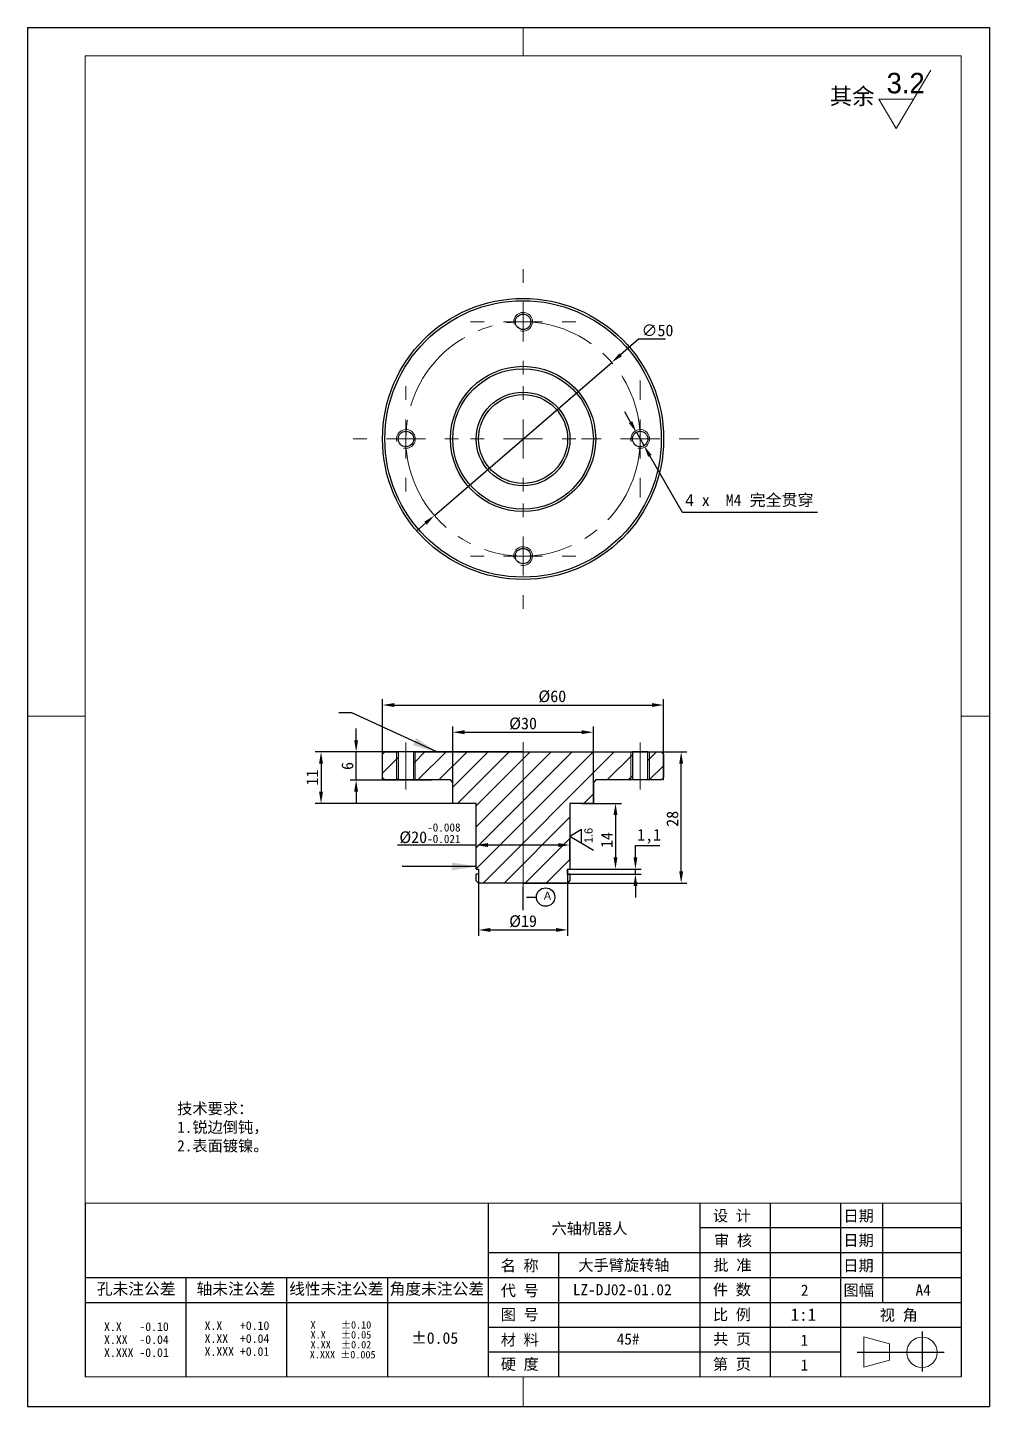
# Model space of a CAD drawing. Header units: millimetres. Extents: x 13 to 7248, y -1201 to 1478.
# Drawn here: x 3235.9 to 3441.2, y -1199.9 to -905.6 of the extents above; entities that cross this region are included whole.
import ezdxf

# ---------------------------------------------------------------- set-up
doc = ezdxf.new("R2010")
doc.units = ezdxf.units.MM
doc.header["$LTSCALE"] = 5
doc.header["$PDSIZE"] = -1
doc.linetypes.add('CENTER2', pattern=[28.575, 19.05, -3.175, 3.175, -3.175])
doc.linetypes.add('SLD-实线', pattern=[0])
doc.layers.get('0').update_dxf_attribs({"lineweight": 30})
for name, color, linetype, lineweight in [('中心线层', 1, 'CENTER2', 13), ('剖面层', 2, 'Continuous', 15), ('粗实线', 7, 'SLD-实线', 15), ('细实线层', 5, 'Continuous', 15)]:
    doc.layers.add(name, color=color, linetype=linetype, lineweight=lineweight)
for name, color, linetype in [('图框', 7, 'SLD-实线'), ('文字层', 7, 'SLD-实线'), ('标注层', 96, 'SLD-实线')]:
    doc.layers.add(name, color=color, linetype=linetype)
doc.styles.add('SLDTEXTSTYLE0', font='')
doc.styles.add('SLDTEXTSTYLE1', font='', dxfattribs={"bigfont": 'bigfont'})
doc.styles.add('SLDTEXTSTYLE2', font='')
doc.styles.add('SLDTEXTSTYLE3', font='', dxfattribs={"bigfont": 'bigfont'})
doc.styles.get("Standard").update_dxf_attribs({"font": ''})
doc.styles.get('SLDTEXTSTYLE0').set_extended_font_data('汉仪长仿宋体')
doc.styles.get('SLDTEXTSTYLE1').set_extended_font_data('宋体')
doc.styles.get('SLDTEXTSTYLE2').set_extended_font_data('宋体')
doc.styles.get('SLDTEXTSTYLE3').set_extended_font_data('汉仪长仿宋体')
doc.styles.get('Standard').set_extended_font_data('SimSun')
doc.dimstyles.new('ISO-25', dxfattribs={"dimtxt": 2.5, "dimasz": 2.5, "dimexe": 1.25, "dimexo": 0, "dimtad": 1, "dimtoh": 1, "dimtxsty": 'Standard', "dimcen": 2.5, "dimclrt": 256, "dimadec": 0, "dimazin": 0, "dimtfac": 1, "dimtmove": 0, "dimatfit": 3, "dimfxl": 0, "dimarcsym": 0})
doc.dimstyles.new('SLDDIMSTYLE7', dxfattribs={"dimtxt": 0.18, "dimasz": 5.2, "dimexe": 0, "dimexo": 0.0625, "dimgap": 0, "dimtad": 0, "dimtih": 1, "dimtoh": 1, "dimdec": 0, "dimrnd": 1e-09, "dimzin": 0, "dimdsep": 46, "dimtxsty": 'Standard', "dimsah": 1, "dimcen": 0.09, "dimadec": 0, "dimazin": 0, "dimtfac": 5.2, "dimtdec": 0, "dimtofl": 0, "dimtmove": 0, "dimatfit": 3, "dimfxl": 0, "dimfrac": 2, "dimtolj": 1, "dimtzin": 0, "dimarcsym": 0})
pattern_1 = [(45, (3233.4307, -1201.4402), (-2.245064, 2.245064), [])]

# ---------------------------------------------------------------- blocks, each defined once
blk = doc.blocks.new('*D405')
at = {"layer": 'Defpoints', "color": 0}
for p in [(3360.61, -977.11), (3322.77, -1009.78)]:
    blk.add_point(p, dxfattribs=at)
at = {"layer": '标注层', "color": 0, "lineweight": -2}
for p, q in [((3366.35, -972.15), (3362.5, -975.47)), ((3372.12, -972.15), (3366.35, -972.15)), ((3322.77, -1009.78), (3360.61, -977.11)), ((3320.88, -1011.42), (3318.98, -1013.05))]:
    blk.add_line(p, q, dxfattribs=at)
at = {"layer": '标注层', "color": 0}
for points in [[(3362.23, -975.16), (3362.78, -975.79), (3360.61, -977.11)], [(3320.6, -1011.1), (3321.15, -1011.73), (3322.77, -1009.78)]]:
    blk.add_solid(points, dxfattribs=at)
at = {"layer": '标注层', "insert": (3366.98, -969.02), "char_height": 2.5, "attachment_point": 1}
blk.add_mtext('∅50', dxfattribs=at)
blk = doc.blocks.new('*D406')
at = {"layer": 'Defpoints', "color": 0}
for p in [(3365.87, -992.01), (3367.51, -994.88)]:
    blk.add_point(p, dxfattribs=at)
at = {"layer": '标注层', "color": 0, "lineweight": -2}
for p, q in [((3364.63, -989.84), (3363.38, -987.67)), ((3365.87, -992.01), (3367.51, -994.88)), ((3375.69, -1009.15), (3368.75, -997.04)), ((3404.54, -1009.15), (3375.69, -1009.15))]:
    blk.add_line(p, q, dxfattribs=at)
at = {"layer": '标注层', "color": 0}
for points in [[(3364.99, -989.64), (3364.27, -990.05), (3365.87, -992.01)], [(3369.11, -996.84), (3368.39, -997.25), (3367.51, -994.88)]]:
    blk.add_solid(points, dxfattribs=at)
at = {"layer": '标注层', "insert": (3376.32, -1005.23), "char_height": 2.5, "attachment_point": 1}
blk.add_mtext('{\\fMS PGothic|b0|i0|c134|p34;4} x  M4 完全贯穿', dxfattribs=at)
blk = doc.blocks.new('SW_CENTERMARKSYMBOL_0')
at = {"color": 0, "linetype": 'SLD-实线', "lineweight": 0}
for p, q in [((0, 8.33), (0, 11.25)), ((0, 0), (0, 4.17)), ((-8.33, 0), (-11.25, 0)), ((0, 0), (-4.17, 0)), ((0, 0), (0, -4.17)), ((0, 0), (4.17, 0)), ((8.33, 0), (11.25, 0)), ((0, -8.33), (0, -11.25))]:
    blk.add_line(p, q, dxfattribs=at)
blk = doc.blocks.new('SW_CENTERMARKSYMBOL_1')
at = {"color": 0, "linetype": 'SLD-实线', "lineweight": 0}
for p, q in [((0, 8.33), (0, 11.25)), ((0, 0), (0, 4.17)), ((-8.33, 0), (-11.25, 0)), ((0, 0), (-4.17, 0)), ((0, 0), (0, -4.17)), ((0, 0), (4.17, 0)), ((8.33, 0), (11.25, 0)), ((0, -8.33), (0, -11.25))]:
    blk.add_line(p, q, dxfattribs=at)
blk = doc.blocks.new('SW_CENTERMARKSYMBOL_2')
at = {"color": 0, "linetype": 'SLD-实线', "lineweight": 0}
for p, q in [((0, 8.33), (0, 11.25)), ((0, 0), (0, 4.17)), ((-8.33, 0), (-11.25, 0)), ((0, 0), (-4.17, 0)), ((0, 0), (0, -4.17)), ((0, 0), (4.17, 0)), ((8.33, 0), (11.25, 0)), ((0, -8.33), (0, -11.25))]:
    blk.add_line(p, q, dxfattribs=at)
blk = doc.blocks.new('SW_CENTERMARKSYMBOL_3')
at = {"color": 0, "linetype": 'SLD-实线', "lineweight": 0}
for p, q in [((0, 8.33), (0, 11.25)), ((0, 0), (0, 4.17)), ((-8.33, 0), (-11.25, 0)), ((0, 0), (-4.17, 0)), ((0, 0), (0, -4.17)), ((0, 0), (4.17, 0)), ((8.33, 0), (11.25, 0)), ((0, -8.33), (0, -11.25))]:
    blk.add_line(p, q, dxfattribs=at)
blk = doc.blocks.new('SW_CENTERMARKSYMBOL_4')
at = {"color": 0, "linetype": 'SLD-实线', "lineweight": 0}
for p, q in [((0, 8.33), (0, 12.5)), ((0, 0), (0, 4.17)), ((-8.33, 0), (-12.5, 0)), ((0, 0), (-4.17, 0)), ((0, 0), (0, -4.17)), ((0, 0), (4.17, 0)), ((8.33, 0), (12.5, 0)), ((0, -8.33), (0, -12.5))]:
    blk.add_line(p, q, dxfattribs=at)
blk = doc.blocks.new('*D407')
at = {"layer": 'Defpoints', "color": 0}
for p in [(3331.69, -1082.32), (3351.69, -1080.12), (3351.69, -1083.55)]:
    blk.add_point(p, dxfattribs=at)
at = {"layer": '标注层', "color": 0, "lineweight": -2}
for p, q in [((3331.69, -1082.32), (3331.69, -1078.87)), ((3351.69, -1083.55), (3351.69, -1078.87)), ((3331.69, -1080.12), (3314.91, -1080.12)), ((3349.19, -1080.12), (3334.19, -1080.12))]:
    blk.add_line(p, q, dxfattribs=at)
at = {"layer": '标注层', "color": 0}
for points in [[(3334.19, -1079.7), (3334.19, -1080.54), (3331.69, -1080.12)], [(3349.19, -1079.7), (3349.19, -1080.54), (3351.69, -1080.12)]]:
    blk.add_solid(points, dxfattribs=at)
at = {"layer": '标注层', "insert": (3321.82, -1075.49), "char_height": 2.5, "attachment_point": 2}
blk.add_mtext('%%C20{\\H0.7x;\\S-0.008^ -0.021;}', dxfattribs=at)
blk = doc.blocks.new('*D408')
at = {"layer": 'Defpoints', "color": 0}
for p in [(3371.69, -1050.24), (3311.69, -1066.24), (3371.69, -1066.24)]:
    blk.add_point(p, dxfattribs=at)
at = {"layer": '标注层', "color": 0, "lineweight": -2}
for p, q in [((3311.69, -1066.24), (3311.69, -1048.99)), ((3314.19, -1050.24), (3369.19, -1050.24)), ((3371.69, -1066.24), (3371.69, -1048.99))]:
    blk.add_line(p, q, dxfattribs=at)
at = {"layer": '标注层', "color": 0}
for points in [[(3314.19, -1049.82), (3314.19, -1050.65), (3311.69, -1050.24)], [(3369.19, -1049.82), (3369.19, -1050.65), (3371.69, -1050.24)]]:
    blk.add_solid(points, dxfattribs=at)
at = {"layer": '标注层', "insert": (3347.93, -1047.11), "char_height": 2.5, "attachment_point": 2}
blk.add_mtext('%%c60', dxfattribs=at)
blk = doc.blocks.new('*D409')
at = {"layer": 'Defpoints', "color": 0}
for p in [(3356.69, -1056.04), (3326.69, -1071.24), (3356.69, -1071.24)]:
    blk.add_point(p, dxfattribs=at)
at = {"layer": '标注层', "color": 0, "lineweight": -2}
for p, q in [((3326.69, -1071.24), (3326.69, -1054.79)), ((3329.19, -1056.04), (3354.19, -1056.04)), ((3356.69, -1071.24), (3356.69, -1054.79))]:
    blk.add_line(p, q, dxfattribs=at)
at = {"layer": '标注层', "color": 0}
for points in [[(3329.19, -1055.62), (3329.19, -1056.46), (3326.69, -1056.04)], [(3354.19, -1055.62), (3354.19, -1056.46), (3356.69, -1056.04)]]:
    blk.add_solid(points, dxfattribs=at)
at = {"layer": '标注层', "insert": (3341.69, -1052.91), "char_height": 2.5, "attachment_point": 2}
blk.add_mtext('%%c30', dxfattribs=at)
blk = doc.blocks.new('*D410')
at = {"layer": 'Defpoints', "color": 0}
for p in [(3306.06, -1060.24), (3341.69, -1060.24), (3322.27, -1066.24)]:
    blk.add_point(p, dxfattribs=at)
at = {"layer": '标注层', "color": 0, "lineweight": -2}
for p, q in [((3306.06, -1057.74), (3306.06, -1055.24)), ((3341.69, -1060.24), (3304.81, -1060.24)), ((3306.06, -1066.24), (3306.06, -1060.24)), ((3322.27, -1066.24), (3304.81, -1066.24)), ((3306.06, -1068.74), (3306.06, -1071.24))]:
    blk.add_line(p, q, dxfattribs=at)
at = {"layer": '标注层', "color": 0}
for points in [[(3305.64, -1057.74), (3306.47, -1057.74), (3306.06, -1060.24)], [(3305.64, -1068.74), (3306.47, -1068.74), (3306.06, -1066.24)]]:
    blk.add_solid(points, dxfattribs=at)
at = {"layer": '标注层', "insert": (3302.93, -1063.24), "char_height": 2.5, "attachment_point": 2, "rotation": 90}
blk.add_mtext('6', dxfattribs=at)
blk = doc.blocks.new('*D411')
at = {"layer": 'Defpoints', "color": 0}
for p in [(3341.69, -1060.24), (3375.43, -1060.24), (3341.69, -1088.24)]:
    blk.add_point(p, dxfattribs=at)
at = {"layer": '标注层', "color": 0, "lineweight": -2}
for p, q in [((3341.69, -1060.24), (3376.68, -1060.24)), ((3375.43, -1085.74), (3375.43, -1062.74)), ((3341.69, -1088.24), (3376.68, -1088.24))]:
    blk.add_line(p, q, dxfattribs=at)
at = {"layer": '标注层', "color": 0}
for points in [[(3375.02, -1062.74), (3375.85, -1062.74), (3375.43, -1060.24)], [(3375.02, -1085.74), (3375.85, -1085.74), (3375.43, -1088.24)]]:
    blk.add_solid(points, dxfattribs=at)
at = {"layer": '标注层', "insert": (3372.31, -1074.52), "char_height": 2.5, "attachment_point": 2, "rotation": 90}
blk.add_mtext('28', dxfattribs=at)
blk = doc.blocks.new('*D412')
at = {"layer": 'Defpoints', "color": 0}
for p in [(3332.19, -1085.24), (3351.19, -1085.24), (3351.19, -1098.24)]:
    blk.add_point(p, dxfattribs=at)
at = {"layer": '标注层', "color": 0, "lineweight": -2}
for p, q in [((3332.19, -1085.24), (3332.19, -1099.49)), ((3351.19, -1085.24), (3351.19, -1099.49)), ((3334.69, -1098.24), (3348.69, -1098.24))]:
    blk.add_line(p, q, dxfattribs=at)
at = {"layer": '标注层', "color": 0}
for points in [[(3334.69, -1097.82), (3334.69, -1098.65), (3332.19, -1098.24)], [(3348.69, -1097.82), (3348.69, -1098.65), (3351.19, -1098.24)]]:
    blk.add_solid(points, dxfattribs=at)
at = {"layer": '标注层', "insert": (3341.69, -1095.11), "char_height": 2.5, "attachment_point": 2}
blk.add_mtext('%%c19', dxfattribs=at)
blk = doc.blocks.new('*D413')
at = {"layer": 'Defpoints', "color": 0}
for p in [(3354.19, -1071.24), (3351.19, -1085.24), (3361.42, -1085.24)]:
    blk.add_point(p, dxfattribs=at)
at = {"layer": '标注层', "color": 0, "lineweight": -2}
for p, q in [((3354.19, -1071.24), (3362.67, -1071.24)), ((3361.42, -1073.74), (3361.42, -1082.74)), ((3351.19, -1085.24), (3362.67, -1085.24))]:
    blk.add_line(p, q, dxfattribs=at)
at = {"layer": '标注层', "color": 0}
for points in [[(3361, -1073.74), (3361.84, -1073.74), (3361.42, -1071.24)], [(3361, -1082.74), (3361.84, -1082.74), (3361.42, -1085.24)]]:
    blk.add_solid(points, dxfattribs=at)
at = {"layer": '标注层', "insert": (3358.3, -1079.04), "char_height": 2.5, "attachment_point": 2, "rotation": 90}
blk.add_mtext('14', dxfattribs=at)
blk = doc.blocks.new('*D414')
at = {"layer": 'Defpoints', "color": 0}
for p in [(3351.19, -1085.24), (3365.67, -1085.24), (3351.19, -1086.34)]:
    blk.add_point(p, dxfattribs=at)
at = {"layer": '标注层', "color": 0, "lineweight": -2}
for p, q in [((3365.67, -1082.74), (3365.67, -1080.24)), ((3365.67, -1080.24), (3370.89, -1080.24)), ((3351.19, -1085.24), (3366.92, -1085.24)), ((3365.67, -1086.34), (3365.67, -1085.24)), ((3351.19, -1086.34), (3366.92, -1086.34)), ((3365.67, -1088.84), (3365.67, -1091.34))]:
    blk.add_line(p, q, dxfattribs=at)
at = {"layer": '标注层', "color": 0}
for points in [[(3365.26, -1082.74), (3366.09, -1082.74), (3365.67, -1085.24)], [(3365.26, -1088.84), (3366.09, -1088.84), (3365.67, -1086.34)]]:
    blk.add_solid(points, dxfattribs=at)
at = {"layer": '标注层', "insert": (3368.59, -1076.69), "char_height": 2.5, "attachment_point": 2}
blk.add_mtext('1,1', dxfattribs=at)
blk = doc.blocks.new('*D415')
at = {"layer": 'Defpoints', "color": 0}
for p in [(3318.34, -1060.24), (3298.57, -1071.24), (3326.69, -1071.24)]:
    blk.add_point(p, dxfattribs=at)
at = {"layer": '标注层', "color": 0, "lineweight": -2}
for p, q in [((3318.34, -1060.24), (3297.32, -1060.24)), ((3298.57, -1062.74), (3298.57, -1068.74)), ((3326.69, -1071.24), (3297.32, -1071.24))]:
    blk.add_line(p, q, dxfattribs=at)
at = {"layer": '标注层', "color": 0}
for points in [[(3298.15, -1062.74), (3298.98, -1062.74), (3298.57, -1060.24)], [(3298.15, -1068.74), (3298.98, -1068.74), (3298.57, -1071.24)]]:
    blk.add_solid(points, dxfattribs=at)
at = {"layer": '标注层', "insert": (3295.44, -1065.74), "char_height": 2.5, "attachment_point": 2, "rotation": 90}
blk.add_mtext('11', dxfattribs=at)
blk = doc.blocks.new('SW_NOTE_0')
at = {"color": 0, "linetype": 'Continuous', "lineweight": 0, "char_height": 10.583, "attachment_point": 2}
for s, insert in [('X     ±0.10', (35.9, 12.3)), ('X.X   ±0.05', (35.9, -1.8)), ('X.XX  ±0.02', (35.9, -15.9)), (' X.XXX ±0.005', (34.8, -30))]:
    blk.add_mtext(s, dxfattribs=dict(at, insert=insert))
blk = doc.blocks.new('SW_NOTE_1')
at = {"color": 0, "linetype": 'Continuous', "lineweight": 0, "char_height": 12.312, "attachment_point": 2, "style": 'SLDTEXTSTYLE2'}
for s, insert in [('X.X   -0.10', (38.1, 14.3)), ('X.XX  -0.04', (38.1, -4.1)), ('X.XXX -0.01', (38.1, -22.5))]:
    blk.add_mtext(s, dxfattribs=dict(at, insert=insert))
blk = doc.blocks.new('SW_NOTE_2')
at = {"color": 0, "linetype": 'Continuous', "lineweight": 0, "char_height": 12.312, "attachment_point": 2, "style": 'SLDTEXTSTYLE2'}
for s, insert in [('X.X   +0.10', (38.1, 14.3)), ('X.XX  +0.04', (38.1, -4.1)), ('X.XXX +0.01', (38.1, -22.5))]:
    blk.add_mtext(s, dxfattribs=dict(at, insert=insert))
blk = doc.blocks.new('SW_SFSYMBOL_0')
at = {"color": 0, "linetype": 'SLD-实线', "lineweight": 0}
for p, q in [((8.2, -25), (37.7, 25)), ((8.2, -25), (-6.5, 0)), ((23, 0), (-6.5, 0))]:
    blk.add_line(p, q, dxfattribs=at)
at = {"color": 0, "linetype": 'SLD-实线', "lineweight": 0, "insert": (0, 22.6), "char_height": 17.5, "attachment_point": 1, "style": 'SLDTEXTSTYLE3'}
blk.add_mtext('3.2', dxfattribs=at)
blk = doc.blocks.new('SW_DATUMTAG_0')
at = {"layer": '文字层', "color": 0}
for p, q in [((-17.7, -6.9), (-17.7, 13.2)), ((-14.7, 4.3), (-6.3, 4.3))]:
    blk.add_line(p, q, dxfattribs=at)
blk.add_circle((1.5, 4.3), 7.87, dxfattribs=at)
at = {"layer": '文字层', "color": 0, "insert": (0, 9), "char_height": 7, "attachment_point": 1, "style": 'SLDTEXTSTYLE3'}
blk.add_mtext('A', dxfattribs=at)

msp = doc.modelspace()

# ---------------------------------------------------------------- hatches: boundary and pattern name
at = {"layer": '剖面层'}
h = msp.add_hatch(dxfattribs=at)
h.set_pattern_fill('ANSI31', color=256, style=0)
h.set_pattern_definition(pattern_1)
h.paths.add_polyline_path([(3315.0402, -1066.235), (3315.0402, -1060.235), (3312.1902, -1060.235), (3311.6902, -1060.735), (3311.6902, -1065.735), (3312.1902, -1066.235)], flags=0)
h = msp.add_hatch(dxfattribs=at)
h.set_pattern_fill('ANSI31', color=256, style=0)
h.set_pattern_definition(pattern_1)
h.paths.add_polyline_path([(3326.1902, -1066.235), (3326.6902, -1066.735), (3326.6902, -1071.235), (3331.6902, -1071.235), (3331.6902, -1085.235), (3332.1902, -1085.235), (3332.1902, -1086.335), (3331.6902, -1086.335), (3331.6902, -1087.735), (3332.1902, -1088.235), (3351.1902, -1088.235), (3351.6902, -1087.735), (3351.6902, -1086.335), (3351.1902, -1086.335), (3351.1902, -1085.235), (3351.6902, -1085.235), (3351.6902, -1071.235), (3356.6902, -1071.235), (3356.6902, -1066.735), (3357.1902, -1066.235), (3365.0402, -1066.235), (3365.0402, -1060.235), (3318.3402, -1060.235), (3318.3402, -1066.235)], flags=0)
h = msp.add_hatch(dxfattribs=at)
h.set_pattern_fill('ANSI31', color=256, style=0)
h.set_pattern_definition(pattern_1)
h.paths.add_polyline_path([(3371.1902, -1066.235), (3371.6902, -1065.735), (3371.6902, -1060.735), (3371.1902, -1060.235), (3368.3402, -1060.235), (3368.3402, -1066.235)], flags=0)

# ---------------------------------------------------------------- linework, layer by layer
for p, q in [((3312.1902, -1060.235), (3311.6902, -1060.735)), ((3311.6902, -1065.735), (3311.6902, -1060.735)), ((3312.1902, -1060.235), (3315.0402, -1060.235)), ((3315.0402, -1060.235), (3315.0402, -1066.235)), ((3318.3402, -1060.235), (3315.0402, -1060.235)), ((3318.3402, -1066.235), (3318.3402, -1060.235)), ((3318.3402, -1060.235), (3365.0402, -1060.235)), ((3365.0402, -1060.235), (3365.0402, -1066.235)), ((3368.3402, -1060.235), (3365.0402, -1060.235)), ((3368.3402, -1066.235), (3368.3402, -1060.235)), ((3368.3402, -1060.235), (3371.1902, -1060.235)), ((3371.6902, -1060.735), (3371.1902, -1060.235)), ((3371.6902, -1060.735), (3371.6902, -1065.735)), ((3311.6902, -1065.735), (3312.1902, -1066.235)), ((3315.0402, -1066.235), (3312.1902, -1066.235)), ((3318.3402, -1066.235), (3315.0402, -1066.235)), ((3326.1902, -1066.235), (3318.3402, -1066.235)), ((3326.6902, -1066.735), (3326.1902, -1066.235)), ((3326.6902, -1071.235), (3326.6902, -1066.735)), ((3357.1902, -1066.235), (3356.6902, -1066.735)), ((3356.6902, -1066.735), (3356.6902, -1071.235)), ((3365.0402, -1066.235), (3357.1902, -1066.235)), ((3368.3402, -1066.235), (3365.0402, -1066.235)), ((3371.1902, -1066.235), (3368.3402, -1066.235)), ((3371.1902, -1066.235), (3371.6902, -1065.735)), ((3331.6902, -1071.235), (3326.6902, -1071.235)), ((3331.6902, -1085.235), (3331.6902, -1071.235)), ((3356.6902, -1071.235), (3351.6902, -1071.235)), ((3351.6902, -1071.235), (3351.6902, -1085.235)), ((3331.6902, -1085.235), (3332.1902, -1085.235)), ((3332.1902, -1085.235), (3332.1902, -1086.335)), ((3351.1902, -1085.235), (3351.6902, -1085.235)), ((3351.1902, -1086.335), (3351.1902, -1085.235)), ((3331.6902, -1087.735), (3331.6902, -1086.335)), ((3332.1902, -1086.335), (3331.6902, -1086.335)), ((3331.6902, -1087.735), (3332.1902, -1088.235)), ((3351.1902, -1088.235), (3332.1902, -1088.235)), ((3351.6902, -1086.335), (3351.1902, -1086.335)), ((3351.1902, -1088.235), (3351.6902, -1087.735)), ((3351.6902, -1086.335), (3351.6902, -1087.735))]:
    msp.add_line(p, q)
for centre, radius in [((3341.6902, -993.4435), 30), ((3341.6902, -993.4435), 29.5), ((3341.6902, -968.4435), 1.65), ((3341.6902, -993.4435), 15.5), ((3341.6902, -993.4435), 15), ((3341.6902, -993.4435), 10), ((3341.6902, -993.4435), 9.5), ((3316.6902, -993.4435), 1.65), ((3366.6902, -993.4435), 1.65), ((3341.6902, -1018.4435), 1.65)]:
    msp.add_circle(centre, radius)
at = {"layer": '中心线层'}
for p, q in [((3316.6902, -1068.235), (3316.6902, -1058.235)), ((3341.6902, -1058.1277), (3341.6902, -1091.5109)), ((3366.6902, -1068.235), (3366.6902, -1058.235))]:
    msp.add_line(p, q, dxfattribs=at)
at = {"layer": '中心线层', "ltscale": 0.2}
msp.add_circle((3341.6902, -993.4435), 25, dxfattribs=at)
at = {"layer": '图框'}
for p, q in [((3235.9307, -905.6402), (3441.2307, -905.6402)), ((3235.9307, -905.6402), (3235.9307, -1199.9402)), ((3441.2307, -905.6402), (3441.2307, -1199.9402)), ((3235.9307, -1199.9402), (3441.2307, -1199.9402))]:
    msp.add_line(p, q, dxfattribs=at)
at = {"layer": '文字层', "color": 0}
for p, q in [((3351.6902, -1078.235), (3354.1901, -1076.7603)), ((3354.1901, -1079.7098), (3354.1901, -1076.7603)), ((3351.6902, -1078.235), (3356.69, -1081.1845))]:
    msp.add_line(p, q, dxfattribs=at)
at = {"layer": '文字层'}
for p, q in [((3248.2307, -1156.5402), (3248.2307, -1193.6402)), ((3334.2307, -1156.5402), (3334.2307, -1193.6402)), ((3379.4307, -1156.5402), (3379.4307, -1193.6402)), ((3394.4307, -1156.5402), (3394.4307, -1193.6402)), ((3409.4307, -1156.5402), (3409.4307, -1193.6402)), ((3418.4307, -1156.5402), (3418.4307, -1177.7402)), ((3435.2307, -1156.5402), (3435.2307, -1193.6402)), ((3435.2307, -1161.8402), (3379.4307, -1161.8402)), ((3435.2307, -1167.1402), (3334.2307, -1167.1402)), ((3349.2307, -1167.1402), (3349.2307, -1193.6402)), ((3248.2307, -1172.4402), (3435.2307, -1172.4402)), ((3269.7307, -1172.4402), (3269.7307, -1193.6402)), ((3291.2307, -1172.4402), (3291.2307, -1193.6402)), ((3312.7307, -1172.4402), (3312.7307, -1193.6402)), ((3248.2307, -1177.7402), (3435.2307, -1177.7402)), ((3334.2307, -1183.0402), (3435.2307, -1183.0402)), ((3426.8446, -1183.9838), (3426.8446, -1192.4689)), ((3409.4307, -1188.3402), (3334.2307, -1188.3402)), ((3413.0178, -1188.3402), (3421.2674, -1188.3402)), ((3421.2674, -1188.3402), (3431.6001, -1188.3402))]:
    msp.add_line(p, q, dxfattribs=at)
at = {"layer": '粗实线'}
for p, q in [((3341.7307, -911.6402), (3341.7307, -905.6402)), ((3248.2307, -911.6402), (3435.2307, -911.6402)), ((3248.2307, -911.6402), (3248.2307, -1193.6402)), ((3435.2307, -911.6402), (3435.2307, -1193.6402)), ((3248.2307, -1052.6402), (3235.9307, -1052.6402)), ((3435.2307, -1052.6402), (3441.2307, -1052.6402)), ((3248.2307, -1156.5402), (3435.2307, -1156.5402)), ((3414.4121, -1185.0902), (3414.4121, -1191.5902)), ((3419.9312, -1186.6007), (3414.4121, -1185.0902)), ((3419.9312, -1190.0797), (3419.9312, -1186.6007)), ((3414.4121, -1191.5902), (3419.9312, -1190.0797)), ((3248.2307, -1193.6402), (3435.2307, -1193.6402)), ((3248.2307, -1193.6402), (3435.2307, -1193.6402)), ((3341.7307, -1193.6402), (3341.7307, -1199.9402))]:
    msp.add_line(p, q, dxfattribs=at)
msp.add_circle((3426.8446, -1188.3949), 3.25, dxfattribs=at)
at = {"layer": '细实线层'}
for p, q in [((3314.6902, -1060.235), (3314.6902, -1066.235)), ((3318.6902, -1060.235), (3318.6902, -1066.235)), ((3364.6902, -1060.235), (3364.6902, -1066.235)), ((3368.6902, -1060.235), (3368.6902, -1066.235))]:
    msp.add_line(p, q, dxfattribs=at)
for centre in [(3341.6902, -968.4435), (3316.6902, -993.4435), (3366.6902, -993.4435), (3341.6902, -1018.4435)]:
    msp.add_arc(centre, 2, 255, 195, dxfattribs=at)

# ---------------------------------------------------------------- block references
at = {"layer": '中心线层'}
for name, p in [('SW_CENTERMARKSYMBOL_3', (3341.6902, -968.4435)), ('SW_CENTERMARKSYMBOL_2', (3316.6902, -993.4435)), ('SW_CENTERMARKSYMBOL_0', (3341.6902, -993.4435)), ('SW_CENTERMARKSYMBOL_4', (3366.6902, -993.4435)), ('SW_CENTERMARKSYMBOL_1', (3341.6902, -1018.4435))]:
    msp.add_blockref(name, p, dxfattribs=at)
at = {"layer": '文字层'}
for name, p, xscale, yscale, zscale in [('SW_SFSYMBOL_0', (3419.285, -920.9518), 0.25, 0.25, 0.25), ('SW_DATUMTAG_0', (3346.1164, -1092.3041), 0.25, 0.25, 0.25), ('SW_NOTE_1', (3253.4492, -1184.1408), 0.1500000000005457, 0.1500000000000909, 0.15), ('SW_NOTE_2', (3274.906, -1183.9145), 0.1500000000005457, 0.1500000000000909, 0.15), ('SW_NOTE_0', (3297.4254, -1183.5841), 0.1500000000005457, 0.1500000000000909, 0.15)]:
    msp.add_blockref(name, p, dxfattribs=dict(at, xscale=xscale, yscale=yscale, zscale=zscale))

# ---------------------------------------------------------------- texts
for s, insert, char_height, attachment_point, style in [('其余', (3407.1451, -918.5381), 3.5, 1, 'SLDTEXTSTYLE0'), ('设 计', (3386.2748, -1158.0338), 2.38125, 2, 'SLDTEXTSTYLE2'), ('日期', (3413.3263, -1158.0808), 2.38125, 2, 'SLDTEXTSTYLE2'), ('六轴机器人', (3355.8782, -1160.7751), 2.38125, 2, 'SLDTEXTSTYLE2'), ('审 核', (3386.5118, -1163.3157), 2.38125, 2, 'SLDTEXTSTYLE2'), ('日期', (3413.2989, -1163.297), 2.38125, 2, 'SLDTEXTSTYLE2'), ('名 称', (3340.9532, -1168.6838), 2.38125, 2, 'SLDTEXTSTYLE2'), ('大手臂旋转轴', (3363.2149, -1168.5927), 2.38125, 2, 'SLDTEXTSTYLE2'), ('批 准', (3386.3972, -1168.5927), 2.38125, 2, 'SLDTEXTSTYLE2'), ('日期', (3413.2825, -1168.6892), 2.38125, 2, 'SLDTEXTSTYLE2'), ('孔未注公差', (3259.1068, -1173.6099), 2.4625, 2, 'SLDTEXTSTYLE2'), ('轴未注公差', (3280.403, -1173.6099), 2.4625, 2, 'SLDTEXTSTYLE2'), ('线性未注公差', (3301.8396, -1173.6099), 2.4625, 2, 'SLDTEXTSTYLE2'), ('角度未注公差', (3323.2898, -1173.6099), 2.4625, 2, 'SLDTEXTSTYLE2'), ('代 号', (3340.9832, -1174.0082), 2.38125, 2, 'SLDTEXTSTYLE2'), ('LZ-DJ02-01.02', (3362.8677, -1173.8344), 2.38125, 2, 'SLDTEXTSTYLE1'), ('件 数', (3386.2748, -1173.8344), 2.38125, 2, 'SLDTEXTSTYLE2'), ('2', (3401.8008, -1173.9407), 2.3813, 2, 'SLDTEXTSTYLE1'), ('图幅', (3413.3412, -1173.9407), 2.38125, 2, 'SLDTEXTSTYLE2'), ('A4', (3427.0901, -1173.9152), 2.38125, 2, 'SLDTEXTSTYLE1'), ('图 号', (3340.9832, -1179.1418), 2.38125, 2, 'SLDTEXTSTYLE2'), ('比 例', (3386.2748, -1179.1418), 2.38125, 2, 'SLDTEXTSTYLE2'), ('1:1', (3401.5218, -1179.0207), 2.64583, 2, 'SLDTEXTSTYLE1'), ('视 角', (3421.892, -1179.2493), 2.38125, 2, 'SLDTEXTSTYLE2'), ('±0.05', (3322.8211, -1184.1024), 2.4625, 2, 'SLDTEXTSTYLE1'), ('材 料', (3340.9832, -1184.5316), 2.38125, 2, 'SLDTEXTSTYLE2'), ('45#', (3364.1079, -1184.3684), 2.38125, 2, 'SLDTEXTSTYLE1'), ('共 页', (3386.3132, -1184.3684), 2.38125, 2, 'SLDTEXTSTYLE2'), ('1', (3401.7285, -1184.5963), 2.3813, 2, 'SLDTEXTSTYLE1'), ('硬 度', (3340.9832, -1189.7266), 2.38125, 2, 'SLDTEXTSTYLE2'), ('第 页', (3386.2748, -1189.7266), 2.38125, 2, 'SLDTEXTSTYLE2'), ('1', (3401.7438, -1189.9241), 2.3813, 2, 'SLDTEXTSTYLE1')]:
    msp.add_mtext(s, dxfattribs=dict(at, insert=insert, char_height=char_height, attachment_point=attachment_point, style=style))
at = {"layer": '文字层', "color": 0, "insert": (3354.7821, -1079.7098), "char_height": 1.75, "attachment_point": 1, "rotation": 90, "style": 'SLDTEXTSTYLE3'}
msp.add_mtext('1.6', dxfattribs=at)
at = {"layer": '文字层', "color": 7, "linetype": 'SLD-实线', "lineweight": 0, "insert": (3267.8667, -1135.1786), "char_height": 2.38125, "attachment_point": 1, "style": 'SLDTEXTSTYLE2'}
msp.add_mtext('技术要求：\\P1.锐边倒钝，\\P2.表面镀镍。', dxfattribs=at)

# ---------------------------------------------------------------- dimensions: what is measured, and where the dimension line sits
at = {"layer": '标注层'}
dim = msp.add_diameter_dim_2p(p1=(3322.7678, -1009.7818), p2=(3360.6127, -977.1052), dimstyle='ISO-25', dxfattribs=at)
dim.commit()
dim.dimension.update_dxf_attribs({"geometry": '*D405', "text_midpoint": (3369.5491, -972.1484), "dimtype": 163})
dim = msp.add_diameter_dim_2p(p1=(3365.8701, -992.0118), p2=(3367.5104, -994.8752), text='{\\fMS PGothic|b0|i0|c134|p34;4} x  M4 完全贯穿', dimstyle='ISO-25', dxfattribs=at)
dim.commit()
dim.dimension.update_dxf_attribs({"geometry": '*D406', "text_midpoint": (3390.4283, -1009.1549), "dimtype": 163})
for base, p1, p2, text, picture, middle in [((3371.6902, -1050.235), (3311.6902, -1066.235), (3371.6902, -1066.235), '%%c<>', '*D408', (3347.9296, -1050.235)), ((3356.6902, -1056.0385), (3326.6902, -1071.235), (3356.6902, -1071.235), '%%c<>', '*D409', (3341.6902, -1056.0385)), ((3351.6902, -1080.1214), (3331.6902, -1082.3211), (3351.6902, -1083.5532), '%%C<>{\\H0.7x;\\S-0.008^ -0.021;}', '*D407', (3321.8195, -1080.1214)), ((3351.1902, -1098.235), (3332.1902, -1085.235), (3351.1902, -1085.235), '%%c<>', '*D412', (3341.6902, -1098.235))]:
    dim = msp.add_linear_dim(base=base, p1=p1, p2=p2, text=text, dimstyle='ISO-25', dxfattribs=at)
    dim.commit()
    dim.dimension.update_dxf_attribs({"geometry": picture, "text_midpoint": middle, "dimtype": 160})
for base, p1, p2, picture, middle in [((3306.0576, -1060.235), (3322.2652, -1066.235), (3341.6902, -1060.235), '*D410', (3306.0576, -1063.235)), ((3298.5652, -1071.235), (3318.3402, -1060.235), (3326.6902, -1071.235), '*D415', (3298.5652, -1065.735)), ((3375.4348, -1060.235), (3341.6902, -1088.235), (3341.6902, -1060.235), '*D411', (3375.4348, -1074.5243)), ((3361.4201, -1085.235), (3354.1902, -1071.235), (3351.1902, -1085.235), '*D413', (3361.4201, -1079.0358)), ((3365.672, -1085.235), (3351.1902, -1086.335), (3351.1902, -1085.235), '*D414', (3368.5945, -1080.235))]:
    dim = msp.add_linear_dim(base=base, p1=p1, p2=p2, angle=90, dimstyle='ISO-25', dxfattribs=at)
    dim.commit()
    dim.dimension.update_dxf_attribs({"geometry": picture, "text_midpoint": middle, "dimtype": 160})

# ---------------------------------------------------------------- leaders
at = {"layer": '文字层'}
for points in [[(3323.2489, -1060.235), (3305.1328, -1051.8763), (3302.3873, -1051.8763)], [(3331.6847, -1084.7039), (3315.8926, -1084.638), (3331.6902, -1084.7039)]]:
    msp.add_leader(points, dimstyle='SLDDIMSTYLE7', dxfattribs=at)

doc.saveas('drawing.dxf')
